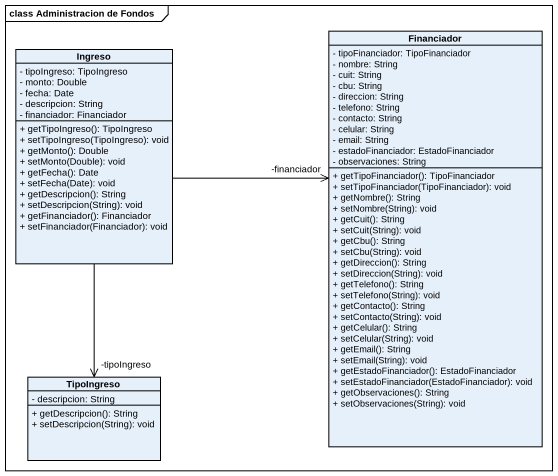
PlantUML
@startuml
mainframe class Administracion de Fondos
hide circle
hide empty members
skinparam classAttributeIconSize 0
class Ingreso {
  - tipoIngreso: TipoIngreso
  - monto: Double
  - fecha: Date
  - descripcion: String
  - financiador: Financiador
  + getTipoIngreso(): TipoIngreso
  + setTipoIngreso(TipoIngreso): void
  + getMonto(): Double
  + setMonto(Double): void
  + getFecha(): Date
  + setFecha(Date): void
  + getDescripcion(): String
  + setDescripcion(String): void
  + getFinanciador(): Financiador
  + setFinanciador(Financiador): void
}
class Financiador {
  - tipoFinanciador: TipoFinanciador
  - nombre: String
  - cuit: String
  - cbu: String
  - direccion: String
  - telefono: String
  - contacto: String
  - celular: String
  - email: String
  - estadoFinanciador: EstadoFinanciador
  - observaciones: String
  + getTipoFinanciador(): TipoFinanciador
  + setTipoFinanciador(TipoFinanciador): void
  + getNombre(): String
  + setNombre(String): void
  + getCuit(): String
  + setCuit(String): void
  + getCbu(): String
  + setCbu(String): void
  + getDireccion(): String
  + setDireccion(String): void
  + getTelefono(): String
  + setTelefono(String): void
  + getContacto(): String
  + setContacto(String): void
  + getCelular(): String
  + setCelular(String): void
  + getEmail(): String
  + setEmail(String): void
  + getEstadoFinanciador(): EstadoFinanciador
  + setEstadoFinanciador(EstadoFinanciador): void
  + getObservaciones(): String
  + setObservaciones(String): void
}
class TipoIngreso {
  - descripcion: String
  + getDescripcion(): String
  + setDescripcion(String): void
}
Ingreso -right-> "-financiador" Financiador
Ingreso --> "-tipoIngreso" TipoIngreso
@enduml
